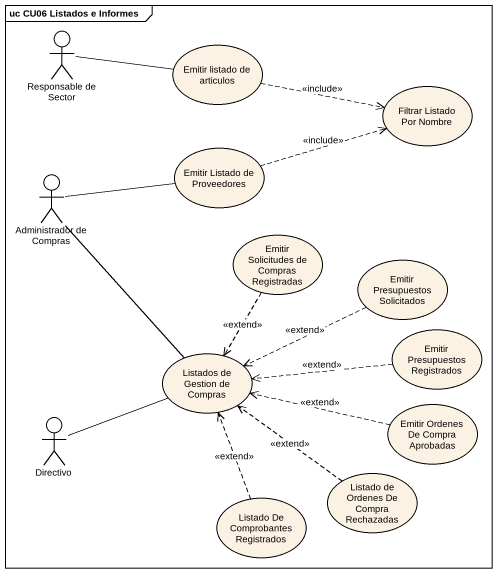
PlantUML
@startuml
mainframe uc CU06 Listados e Informes
actor "Responsable de Sector" as Responsable_de_Sector
usecase "Emitir listado de articulos" as Emitir_listado_de_articulos
usecase "Filtrar Listado Por Nombre" as Filtrar_Listado_Por_Nombre
usecase "Emitir Listado de Proveedores" as Emitir_Listado_de
actor "Administrador de Compras" as Administrador_de_Compras
usecase "Emitir Solicitudes de Compras Registradas" as Emitir_Solicitudes_de
usecase "Emitir Presupuestos Solicitados" as Emitir_Presupuestos
usecase "Emitir Presupuestos Registrados" as Emitir_Presupuestos_2
usecase "Listados de Gestion de Compras" as Listados_de_Gestion_de
actor Directivo
usecase "Emitir Ordenes De Compra Aprobadas" as Emitir_Ordenes_De_Compra
usecase "Listado De Comprobantes Registrados" as Listado_De_Comprobantes
usecase "Listado de Ordenes De Compra Rechazadas" as Listado_de_Ordenes_De
Responsable_de_Sector -right- Emitir_listado_de_articulos
Emitir_listado_de_articulos .right.> Filtrar_Listado_Por_Nombre : <<include>>
Emitir_Listado_de .right.> Filtrar_Listado_Por_Nombre : <<include>>
Administrador_de_Compras -right- Emitir_Listado_de
Administrador_de_Compras -- Listados_de_Gestion_de
Emitir_Solicitudes_de ..> Listados_de_Gestion_de : <<extend>>
Emitir_Presupuestos .left.> Listados_de_Gestion_de : <<extend>>
Emitir_Presupuestos_2 .left.> Listados_de_Gestion_de : <<extend>>
Directivo -right- Listados_de_Gestion_de
Emitir_Ordenes_De_Compra .left.> Listados_de_Gestion_de : <<extend>>
Listado_De_Comprobantes .up.> Listados_de_Gestion_de : <<extend>>
Listado_de_Ordenes_De .up.> Listados_de_Gestion_de : <<extend>>
@enduml
